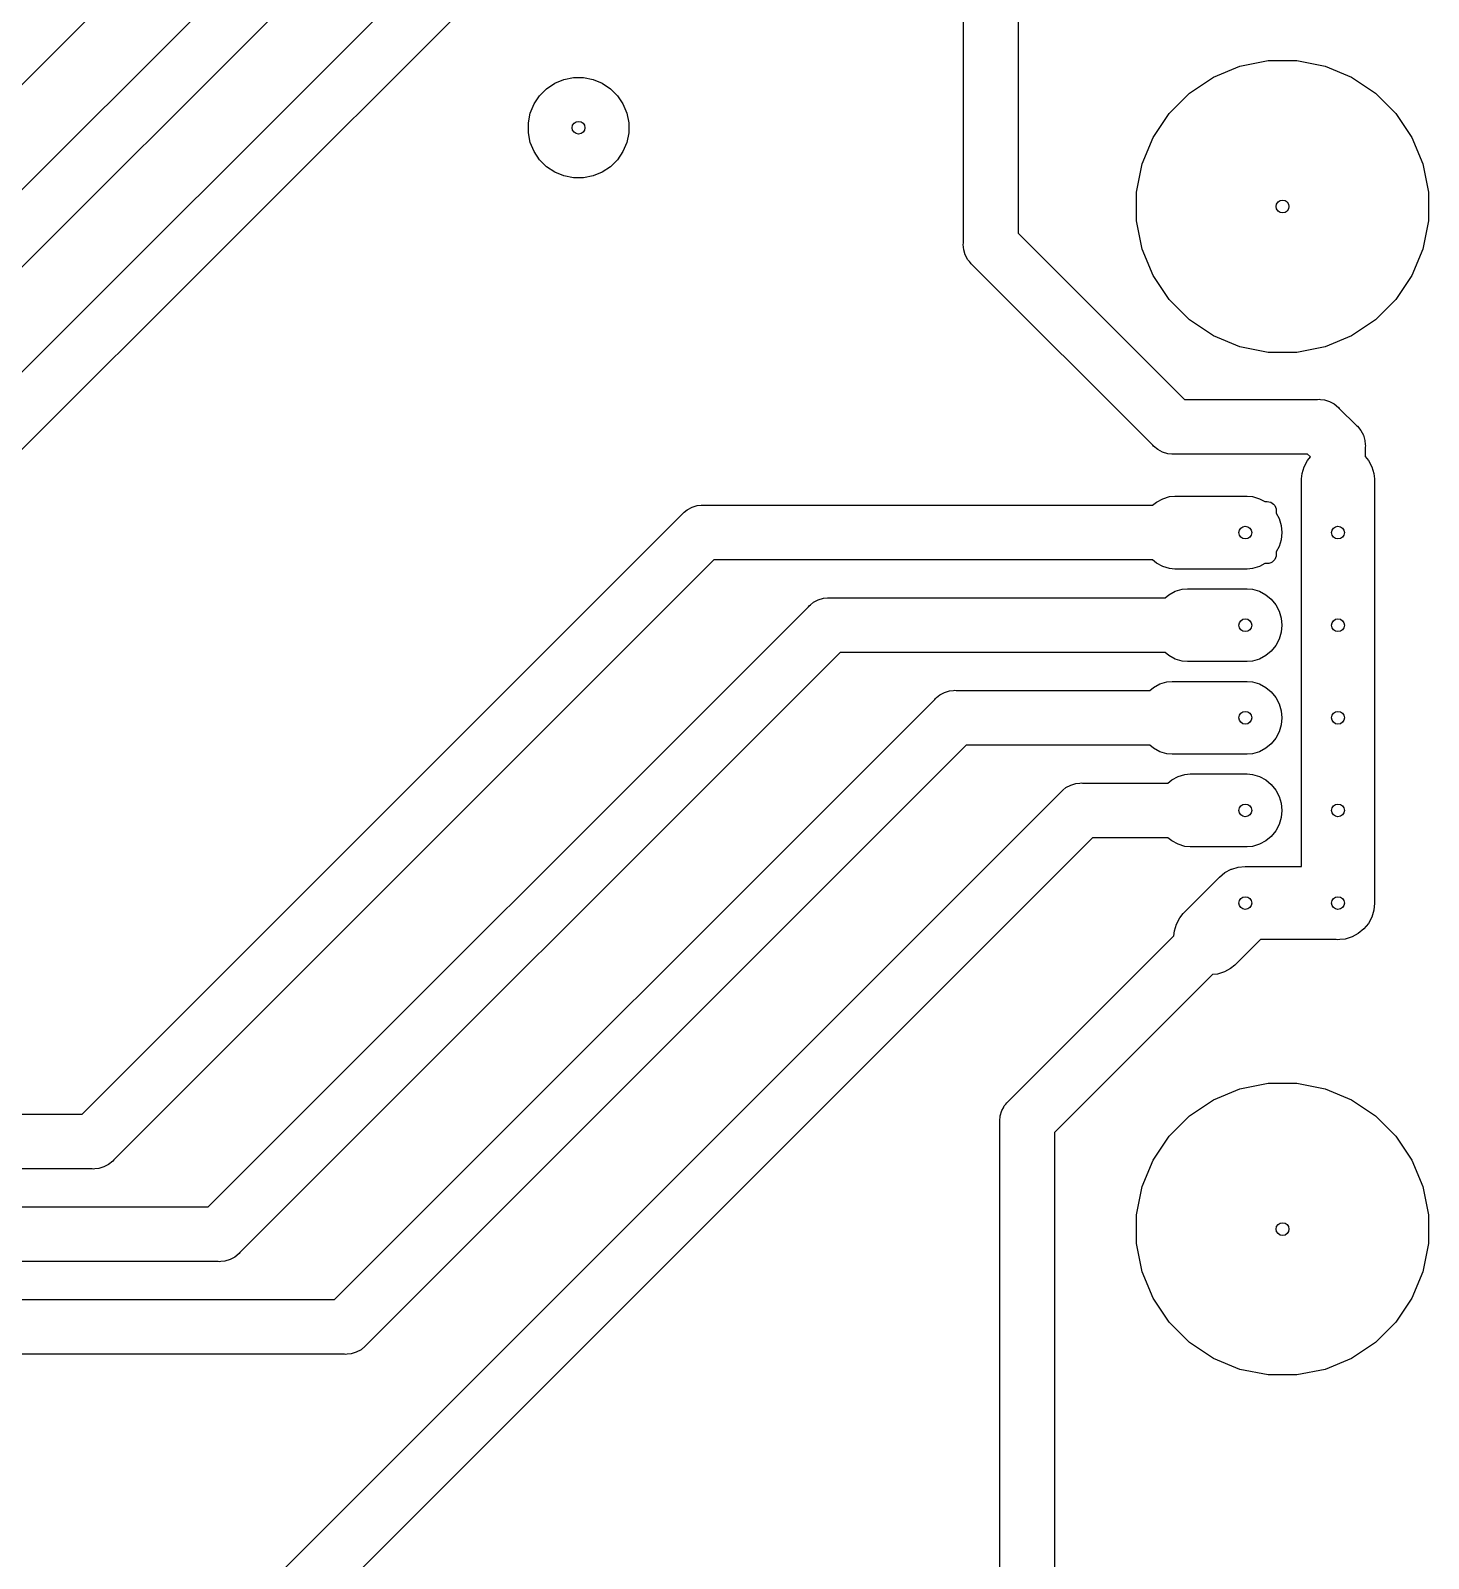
# Model space of a CAD drawing. Extents: x 49 to 127, y -191 to -26.
# Drawn here: x 88.68 to 127, y -109.03 to -67.14 of the extents above; entities that cross this region are included whole.
import ezdxf

# ---------------------------------------------------------------- set-up
doc = ezdxf.new("R2010")
doc.units = 0
doc.layers.add('BLACK', color=7, linetype='CONTINUOUS')

msp = doc.modelspace()

# ---------------------------------------------------------------- linework, layer by layer
at = {"layer": 'BLACK', "linetype": 'CONTINUOUS'}
for p, q in [((114.871, -42.19), (69.1164, -87.9443)), ((70.7093, -89.23), (116.464, -43.4757)), ((117.331, -44.73), (71.5764, -90.4843)), ((73.1693, -91.77), (118.481, -46.4581)), ((119.541, -47.52), (74.0364, -93.0243)), ((114.25, -72.9632), (114.25, -56.0768)), ((115.75, -56.3507), (115.75, -72.6893)), ((121.105, -68.4152), (121.833, -68.1137)), ((121.833, -68.1137), (122.606, -67.96)), ((122.606, -67.96), (123.394, -67.96)), ((123.394, -67.96), (124.167, -68.1137)), ((124.167, -68.1137), (124.895, -68.4152)), ((102.823, -68.732), (103.049, -68.5815)), ((103.049, -68.5815), (103.299, -68.4778)), ((103.299, -68.4778), (103.565, -68.425)), ((103.565, -68.425), (103.835, -68.425)), ((103.835, -68.425), (104.101, -68.4778)), ((104.101, -68.4778), (104.351, -68.5815)), ((104.351, -68.5815), (104.577, -68.732)), ((120.45, -68.853), (121.105, -68.4152)), ((124.895, -68.4152), (125.55, -68.853)), ((102.481, -69.1487), (102.632, -68.9235)), ((102.632, -68.9235), (102.823, -68.732)), ((104.577, -68.732), (104.768, -68.9235)), ((104.768, -68.9235), (104.919, -69.1487)), ((119.893, -69.4101), (120.45, -68.853)), ((125.55, -68.853), (126.107, -69.4101)), ((102.325, -69.6646), (102.378, -69.3989)), ((102.378, -69.3989), (102.481, -69.1487)), ((104.919, -69.1487), (105.022, -69.3989)), ((105.022, -69.3989), (105.075, -69.6646)), ((119.455, -70.0653), (119.893, -69.4101)), ((126.107, -69.4101), (126.545, -70.0653)), ((102.325, -69.9354), (102.325, -69.6646)), ((102.378, -70.2011), (102.325, -69.9354)), ((105.075, -69.9354), (105.022, -70.2011)), ((105.075, -69.6646), (105.075, -69.9354)), ((102.481, -70.4513), (102.378, -70.2011)), ((105.022, -70.2011), (104.919, -70.4513)), ((119.154, -70.7932), (119.455, -70.0653)), ((126.545, -70.0653), (126.846, -70.7932)), ((102.632, -70.6765), (102.481, -70.4513)), ((102.823, -70.868), (102.632, -70.6765)), ((104.768, -70.6765), (104.577, -70.868)), ((104.919, -70.4513), (104.768, -70.6765)), ((119, -71.566), (119.154, -70.7932)), ((126.846, -70.7932), (127, -71.566)), ((103.049, -71.0185), (102.823, -70.868)), ((103.299, -71.1222), (103.049, -71.0185)), ((103.565, -71.175), (103.299, -71.1222)), ((103.835, -71.175), (103.565, -71.175)), ((104.101, -71.1222), (103.835, -71.175)), ((104.351, -71.0185), (104.101, -71.1222)), ((104.577, -70.868), (104.351, -71.0185)), ((119, -72.354), (119, -71.566)), ((127, -71.566), (127, -72.354)), ((119.154, -73.1268), (119, -72.354)), ((127, -72.354), (126.846, -73.1268)), ((115.75, -72.6893), (120.311, -77.25)), ((114.246, -73), (114.25, -72.9632)), ((114.261, -73.147), (114.246, -73)), ((114.304, -73.2884), (114.261, -73.147)), ((114.373, -73.4187), (114.304, -73.2884)), ((114.304, -73.2884), (114.304, -73.2884)), ((119.455, -73.8547), (119.154, -73.1268)), ((126.846, -73.1268), (126.545, -73.8547)), ((114.416, -73.4708), (114.373, -73.4187)), ((114.444, -73.5043), (114.416, -73.4708)), ((114.467, -73.5329), (114.444, -73.5043)), ((114.444, -73.5043), (114.444, -73.5043)), ((114.496, -73.5564), (114.467, -73.5329)), ((119.444, -78.5043), (114.496, -73.5564)), ((119.893, -74.5099), (119.455, -73.8547)), ((126.545, -73.8547), (126.107, -74.5099)), ((120.45, -75.067), (119.893, -74.5099)), ((126.107, -74.5099), (125.55, -75.067)), ((121.105, -75.5048), (120.45, -75.067)), ((125.55, -75.067), (124.895, -75.5048)), ((121.833, -75.8063), (121.105, -75.5048)), ((122.606, -75.96), (121.833, -75.8063)), ((124.167, -75.8063), (123.394, -75.96)), ((124.895, -75.5048), (124.167, -75.8063)), ((123.394, -75.96), (122.606, -75.96)), ((120.311, -77.25), (123.963, -77.25)), ((123.963, -77.25), (124, -77.2464)), ((124, -77.2464), (124.037, -77.25)), ((124.037, -77.25), (124.037, -77.25)), ((124.037, -77.25), (124.147, -77.2609)), ((124.147, -77.2609), (124.288, -77.3037)), ((124.288, -77.3037), (124.419, -77.3734)), ((124.419, -77.3734), (124.533, -77.4671)), ((124.533, -77.4671), (124.556, -77.4957)), ((124.556, -77.4957), (125.024, -77.9636)), ((125.024, -77.9636), (125.053, -77.9871)), ((125.053, -77.9871), (125.147, -78.1013)), ((125.147, -78.1013), (125.216, -78.2316)), ((125.216, -78.2316), (125.259, -78.373)), ((119.467, -78.5329), (119.444, -78.5043)), ((119.581, -78.6266), (119.467, -78.5329)), ((119.712, -78.6963), (119.581, -78.6266)), ((119.853, -78.7391), (119.712, -78.6963)), ((119.963, -78.75), (119.853, -78.7391)), ((120, -78.7536), (119.963, -78.75)), ((119.963, -78.75), (119.963, -78.75)), ((120.037, -78.75), (120, -78.7536)), ((123.689, -78.75), (120.037, -78.75)), ((123.764, -78.8248), (123.689, -78.75)), ((125.259, -78.373), (125.27, -78.4832)), ((125.27, -78.4832), (125.27, -78.4832)), ((125.27, -78.4832), (125.274, -78.52)), ((125.274, -78.52), (125.27, -78.5568)), ((125.27, -78.5568), (125.27, -78.8176)), ((123.534, -79.284), (123.592, -79.0955)), ((123.592, -79.0955), (123.685, -78.9217)), ((123.685, -78.9217), (123.764, -78.8248)), ((125.27, -78.8176), (125.355, -78.9217)), ((125.355, -78.9217), (125.448, -79.0955)), ((125.448, -79.0955), (125.506, -79.284)), ((123.52, -79.4309), (123.534, -79.284)), ((123.52, -90.06), (123.52, -79.4309)), ((125.506, -79.284), (125.52, -79.4309)), ((125.52, -79.4309), (125.52, -91.0109)), ((119.542, -80.0645), (119.715, -79.9717)), ((119.715, -79.9717), (119.904, -79.9145)), ((119.904, -79.9145), (120.051, -79.9)), ((120.051, -79.9), (122.029, -79.9)), ((122.029, -79.9), (122.176, -79.9145)), ((122.176, -79.9145), (122.365, -79.9717)), ((122.365, -79.9717), (122.511, -80.05)), ((90.0893, -96.85), (106.544, -80.3957)), ((106.544, -80.3957), (106.567, -80.3671)), ((106.567, -80.3671), (106.596, -80.3436)), ((106.596, -80.3436), (106.681, -80.2734)), ((106.596, -80.3436), (106.596, -80.3436)), ((106.681, -80.2734), (106.812, -80.2037)), ((106.681, -80.2734), (106.681, -80.2734)), ((106.681, -80.2734), (106.681, -80.2734)), ((106.812, -80.2037), (106.953, -80.1609)), ((106.953, -80.1609), (107.063, -80.15)), ((107.063, -80.15), (107.1, -80.1464)), ((107.063, -80.15), (107.063, -80.15)), ((107.1, -80.1464), (107.137, -80.15)), ((107.137, -80.15), (119.438, -80.15)), ((119.438, -80.15), (119.542, -80.0645)), ((122.511, -80.05), (122.58, -80.05)), ((122.58, -80.05), (122.629, -80.0548)), ((122.629, -80.0548), (122.676, -80.069)), ((122.676, -80.069), (122.719, -80.0921)), ((122.719, -80.0921), (122.757, -80.1232)), ((122.757, -80.1232), (122.788, -80.1611)), ((122.788, -80.1611), (122.811, -80.2043)), ((122.811, -80.2043), (122.825, -80.2512)), ((122.825, -80.2512), (122.83, -80.3)), ((122.83, -80.3), (122.83, -80.3689)), ((122.83, -80.3689), (122.908, -80.5155)), ((122.908, -80.5155), (122.966, -80.704)), ((122.966, -80.704), (122.985, -80.9)), ((122.966, -81.096), (122.908, -81.2845)), ((122.985, -80.9), (122.966, -81.096)), ((107.411, -81.65), (90.9564, -98.1043)), ((119.438, -81.65), (107.411, -81.65)), ((119.542, -81.7355), (119.438, -81.65)), ((122.757, -81.6768), (122.719, -81.7079)), ((122.788, -81.6389), (122.757, -81.6768)), ((122.811, -81.5957), (122.788, -81.6389)), ((122.825, -81.5488), (122.811, -81.5957)), ((122.83, -81.5), (122.825, -81.5488)), ((122.908, -81.2845), (122.83, -81.4311)), ((122.83, -81.4311), (122.83, -81.5)), ((119.715, -81.8283), (119.542, -81.7355)), ((119.904, -81.8855), (119.715, -81.8283)), ((120.051, -81.9), (119.904, -81.8855)), ((122.029, -81.9), (120.051, -81.9)), ((122.176, -81.8855), (122.029, -81.9)), ((122.365, -81.8283), (122.176, -81.8855)), ((122.511, -81.75), (122.365, -81.8283)), ((122.58, -81.75), (122.511, -81.75)), ((122.629, -81.7452), (122.58, -81.75)), ((122.676, -81.731), (122.629, -81.7452)), ((122.719, -81.7079), (122.676, -81.731)), ((119.882, -82.6045), (120.055, -82.5117)), ((120.055, -82.5117), (120.244, -82.4545)), ((120.244, -82.4545), (120.391, -82.44)), ((120.391, -82.44), (122.029, -82.44)), ((122.029, -82.44), (122.176, -82.4545)), ((122.176, -82.4545), (122.365, -82.5117)), ((122.365, -82.5117), (122.538, -82.6045)), ((93.5493, -99.39), (110.004, -82.9357)), ((110.004, -82.9357), (110.027, -82.9071)), ((110.027, -82.9071), (110.056, -82.8836)), ((110.056, -82.8836), (110.141, -82.8134)), ((110.056, -82.8836), (110.056, -82.8836)), ((110.141, -82.8134), (110.272, -82.7437)), ((110.141, -82.8134), (110.141, -82.8134)), ((110.141, -82.8134), (110.141, -82.8134)), ((110.272, -82.7437), (110.413, -82.7009)), ((110.413, -82.7009), (110.523, -82.69)), ((110.523, -82.69), (110.56, -82.6864)), ((110.523, -82.69), (110.523, -82.69)), ((110.56, -82.6864), (110.597, -82.69)), ((110.597, -82.69), (119.778, -82.69)), ((119.778, -82.69), (119.882, -82.6045)), ((122.538, -82.6045), (122.691, -82.7295)), ((122.691, -82.7295), (122.815, -82.8817)), ((122.815, -82.8817), (122.908, -83.0555)), ((122.908, -83.0555), (122.966, -83.244)), ((122.966, -83.244), (122.985, -83.44)), ((122.966, -83.636), (122.908, -83.8245)), ((122.985, -83.44), (122.966, -83.636)), ((110.871, -84.19), (94.4164, -100.644)), ((119.778, -84.19), (110.871, -84.19)), ((119.882, -84.2755), (119.778, -84.19)), ((122.691, -84.1505), (122.538, -84.2755)), ((122.815, -83.9983), (122.691, -84.1505)), ((122.908, -83.8245), (122.815, -83.9983)), ((120.055, -84.3683), (119.882, -84.2755)), ((120.244, -84.4255), (120.055, -84.3683)), ((120.391, -84.44), (120.244, -84.4255)), ((122.029, -84.44), (120.391, -84.44)), ((122.176, -84.4255), (122.029, -84.44)), ((122.365, -84.3683), (122.176, -84.4255)), ((122.538, -84.2755), (122.365, -84.3683)), ((119.635, -85.0517), (119.824, -84.9945)), ((119.824, -84.9945), (119.971, -84.98)), ((119.971, -84.98), (122.029, -84.98)), ((122.029, -84.98), (122.176, -84.9945)), ((122.176, -84.9945), (122.365, -85.0517)), ((113.464, -85.4757), (113.487, -85.4471)), ((113.487, -85.4471), (113.516, -85.4236)), ((113.516, -85.4236), (113.601, -85.3534)), ((113.516, -85.4236), (113.516, -85.4236)), ((113.601, -85.3534), (113.732, -85.2837)), ((113.601, -85.3534), (113.601, -85.3534)), ((113.601, -85.3534), (113.601, -85.3534)), ((113.732, -85.2837), (113.873, -85.2409)), ((113.873, -85.2409), (113.983, -85.23)), ((113.983, -85.23), (114.02, -85.2264)), ((113.983, -85.23), (113.983, -85.23)), ((114.02, -85.2264), (114.057, -85.23)), ((114.057, -85.23), (119.358, -85.23)), ((119.358, -85.23), (119.462, -85.1445)), ((119.462, -85.1445), (119.635, -85.0517)), ((122.365, -85.0517), (122.538, -85.1445)), ((122.538, -85.1445), (122.691, -85.2695)), ((122.691, -85.2695), (122.815, -85.4217)), ((122.815, -85.4217), (122.908, -85.5955)), ((97.0093, -101.93), (113.464, -85.4757)), ((122.908, -85.5955), (122.966, -85.784)), ((122.966, -85.784), (122.985, -85.98)), ((122.966, -86.176), (122.908, -86.3645)), ((122.985, -85.98), (122.966, -86.176)), ((122.691, -86.6905), (122.538, -86.8155)), ((122.815, -86.5383), (122.691, -86.6905)), ((122.908, -86.3645), (122.815, -86.5383)), ((114.331, -86.73), (97.8764, -103.184)), ((119.358, -86.73), (114.331, -86.73)), ((119.462, -86.8155), (119.358, -86.73)), ((119.635, -86.9083), (119.462, -86.8155)), ((119.824, -86.9655), (119.635, -86.9083)), ((119.971, -86.98), (119.824, -86.9655)), ((122.029, -86.98), (119.971, -86.98)), ((122.176, -86.9655), (122.029, -86.98)), ((122.365, -86.9083), (122.176, -86.9655)), ((122.538, -86.8155), (122.365, -86.9083)), ((120.135, -87.5917), (120.324, -87.5345)), ((120.324, -87.5345), (120.471, -87.52)), ((120.471, -87.52), (122.029, -87.52)), ((122.029, -87.52), (122.176, -87.5345)), ((122.176, -87.5345), (122.365, -87.5917)), ((116.947, -87.9871), (116.976, -87.9636)), ((116.976, -87.9636), (117.061, -87.8934)), ((116.976, -87.9636), (116.976, -87.9636)), ((117.061, -87.8934), (117.192, -87.8237)), ((117.061, -87.8934), (117.061, -87.8934)), ((117.061, -87.8934), (117.061, -87.8934)), ((117.192, -87.8237), (117.333, -87.7809)), ((117.333, -87.7809), (117.443, -87.77)), ((117.443, -87.77), (117.48, -87.7664)), ((117.443, -87.77), (117.443, -87.77)), ((117.48, -87.7664), (117.517, -87.77)), ((117.517, -87.77), (119.858, -87.77)), ((119.858, -87.77), (119.962, -87.6845)), ((119.962, -87.6845), (120.135, -87.5917)), ((122.365, -87.5917), (122.538, -87.6845)), ((122.538, -87.6845), (122.691, -87.8095)), ((122.691, -87.8095), (122.815, -87.9617)), ((122.815, -87.9617), (122.908, -88.1355)), ((95.3893, -109.55), (116.924, -88.0157)), ((116.924, -88.0157), (116.947, -87.9871)), ((122.908, -88.1355), (122.966, -88.324)), ((122.966, -88.324), (122.985, -88.52)), ((122.966, -88.716), (122.908, -88.9045)), ((122.985, -88.52), (122.966, -88.716)), ((122.691, -89.2305), (122.538, -89.3555)), ((122.815, -89.0783), (122.691, -89.2305)), ((122.908, -88.9045), (122.815, -89.0783)), ((117.791, -89.27), (96.2564, -110.804)), ((119.858, -89.27), (117.791, -89.27)), ((119.962, -89.3555), (119.858, -89.27)), ((120.135, -89.4483), (119.962, -89.3555)), ((120.324, -89.5055), (120.135, -89.4483)), ((120.471, -89.52), (120.324, -89.5055)), ((122.029, -89.52), (120.471, -89.52)), ((122.176, -89.5055), (122.029, -89.52)), ((122.365, -89.4483), (122.176, -89.5055)), ((122.538, -89.3555), (122.365, -89.4483)), ((121.784, -90.0745), (121.98, -90.0552)), ((121.98, -90.0552), (122.029, -90.06)), ((122.029, -90.06), (123.52, -90.06)), ((120.278, -91.3476), (121.238, -90.3876)), ((121.238, -90.3876), (121.269, -90.3495)), ((121.269, -90.3495), (121.422, -90.2245)), ((121.422, -90.2245), (121.595, -90.1317)), ((121.595, -90.1317), (121.611, -90.127)), ((121.611, -90.127), (121.784, -90.0745)), ((125.506, -91.256), (125.448, -91.4445)), ((125.525, -91.06), (125.506, -91.256)), ((125.52, -91.0109), (125.525, -91.06)), ((120.034, -91.824), (120.092, -91.6355)), ((120.092, -91.6355), (120.185, -91.4617)), ((120.185, -91.4617), (120.278, -91.3476)), ((125.355, -91.6183), (125.231, -91.7705)), ((125.448, -91.4445), (125.355, -91.6183)), ((115.496, -96.4836), (120.021, -91.9581)), ((120.021, -91.9581), (120.034, -91.824)), ((122.394, -92.06), (121.692, -92.7618)), ((124.471, -92.06), (122.394, -92.06)), ((124.52, -92.0648), (124.471, -92.06)), ((124.569, -92.06), (124.52, -92.0648)), ((124.716, -92.0455), (124.569, -92.06)), ((124.905, -91.9883), (124.716, -92.0455)), ((125.078, -91.8955), (124.905, -91.9883)), ((125.231, -91.7705), (125.078, -91.8955)), ((121.216, -93.0055), (121.082, -93.0187)), ((121.405, -92.9483), (121.216, -93.0055)), ((121.578, -92.8555), (121.405, -92.9483)), ((121.692, -92.7618), (121.578, -92.8555)), ((121.082, -93.0187), (116.75, -97.3507)), ((121.105, -96.4552), (121.833, -96.1537)), ((121.833, -96.1537), (122.606, -96)), ((122.606, -96), (123.394, -96)), ((123.394, -96), (124.167, -96.1537)), ((124.167, -96.1537), (124.895, -96.4552)), ((115.261, -96.893), (115.304, -96.7516)), ((115.304, -96.7516), (115.346, -96.6717)), ((115.346, -96.6717), (115.373, -96.6213)), ((115.373, -96.6213), (115.416, -96.5692)), ((115.416, -96.5692), (115.444, -96.5357)), ((115.444, -96.5357), (115.467, -96.5071)), ((115.444, -96.5357), (115.444, -96.5357)), ((115.467, -96.5071), (115.496, -96.4836)), ((120.45, -96.893), (121.105, -96.4552)), ((124.895, -96.4552), (125.55, -96.893)), ((58.2624, -96.85), (90.0893, -96.85)), ((115.246, -97.04), (115.261, -96.893)), ((115.25, -97.0768), (115.246, -97.04)), ((115.25, -115.963), (115.25, -97.0768)), ((119.893, -97.4501), (120.45, -96.893)), ((125.55, -96.893), (126.107, -97.4501)), ((116.75, -97.3507), (116.75, -115.689)), ((119.455, -98.1053), (119.893, -97.4501)), ((126.107, -97.4501), (126.545, -98.1053)), ((90.3632, -98.35), (58.2624, -98.35)), ((90.4, -98.3536), (90.3632, -98.35)), ((90.4368, -98.35), (90.4, -98.3536)), ((90.547, -98.3391), (90.4368, -98.35)), ((90.4368, -98.35), (90.4368, -98.35)), ((90.6884, -98.2963), (90.547, -98.3391)), ((90.8187, -98.2266), (90.6884, -98.2963)), ((90.9329, -98.1329), (90.8187, -98.2266)), ((90.9564, -98.1043), (90.9329, -98.1329)), ((119.154, -98.8332), (119.455, -98.1053)), ((126.545, -98.1053), (126.846, -98.8332)), ((119, -99.606), (119.154, -98.8332)), ((126.846, -98.8332), (127, -99.606)), ((58.5224, -99.39), (93.5493, -99.39)), ((119, -100.394), (119, -99.606)), ((127, -99.606), (127, -100.394)), ((119.154, -101.167), (119, -100.394)), ((127, -100.394), (126.846, -101.167)), ((93.8232, -100.89), (58.5224, -100.89)), ((93.86, -100.894), (93.8232, -100.89)), ((93.8968, -100.89), (93.86, -100.894)), ((94.007, -100.879), (93.8968, -100.89)), ((93.8968, -100.89), (93.8968, -100.89)), ((94.1484, -100.836), (94.007, -100.879)), ((94.2787, -100.767), (94.1484, -100.836)), ((94.3929, -100.673), (94.2787, -100.767)), ((94.4164, -100.644), (94.3929, -100.673)), ((119.455, -101.895), (119.154, -101.167)), ((126.846, -101.167), (126.545, -101.895)), ((58.3424, -101.93), (97.0093, -101.93)), ((119.893, -102.55), (119.455, -101.895)), ((126.545, -101.895), (126.107, -102.55)), ((120.45, -103.107), (119.893, -102.55)), ((126.107, -102.55), (125.55, -103.107)), ((97.2832, -103.43), (58.3424, -103.43)), ((97.32, -103.434), (97.2832, -103.43)), ((97.3568, -103.43), (97.32, -103.434)), ((97.467, -103.419), (97.3568, -103.43)), ((97.3568, -103.43), (97.3568, -103.43)), ((97.6084, -103.376), (97.467, -103.419)), ((97.7387, -103.307), (97.6084, -103.376)), ((97.8529, -103.213), (97.7387, -103.307)), ((97.8764, -103.184), (97.8529, -103.213)), ((121.105, -103.545), (120.45, -103.107)), ((125.55, -103.107), (124.895, -103.545)), ((121.833, -103.846), (121.105, -103.545)), ((122.606, -104), (121.833, -103.846)), ((124.167, -103.846), (123.394, -104)), ((124.895, -103.545), (124.167, -103.846)), ((123.394, -104), (122.606, -104))]:
    msp.add_line(p, q, dxfattribs=at)
at = {"layer": 'BLACK'}
for centre in [(103.7, -69.8), (123, -71.96), (121.98, -80.9), (124.52, -80.9), (121.98, -83.44), (124.52, -83.44), (121.98, -85.98), (124.52, -85.98), (121.98, -88.52), (124.52, -88.52), (121.98, -91.06), (124.52, -91.06), (123, -100)]:
    msp.add_circle(centre, 0.175, dxfattribs=at)

doc.saveas('drawing.dxf')
